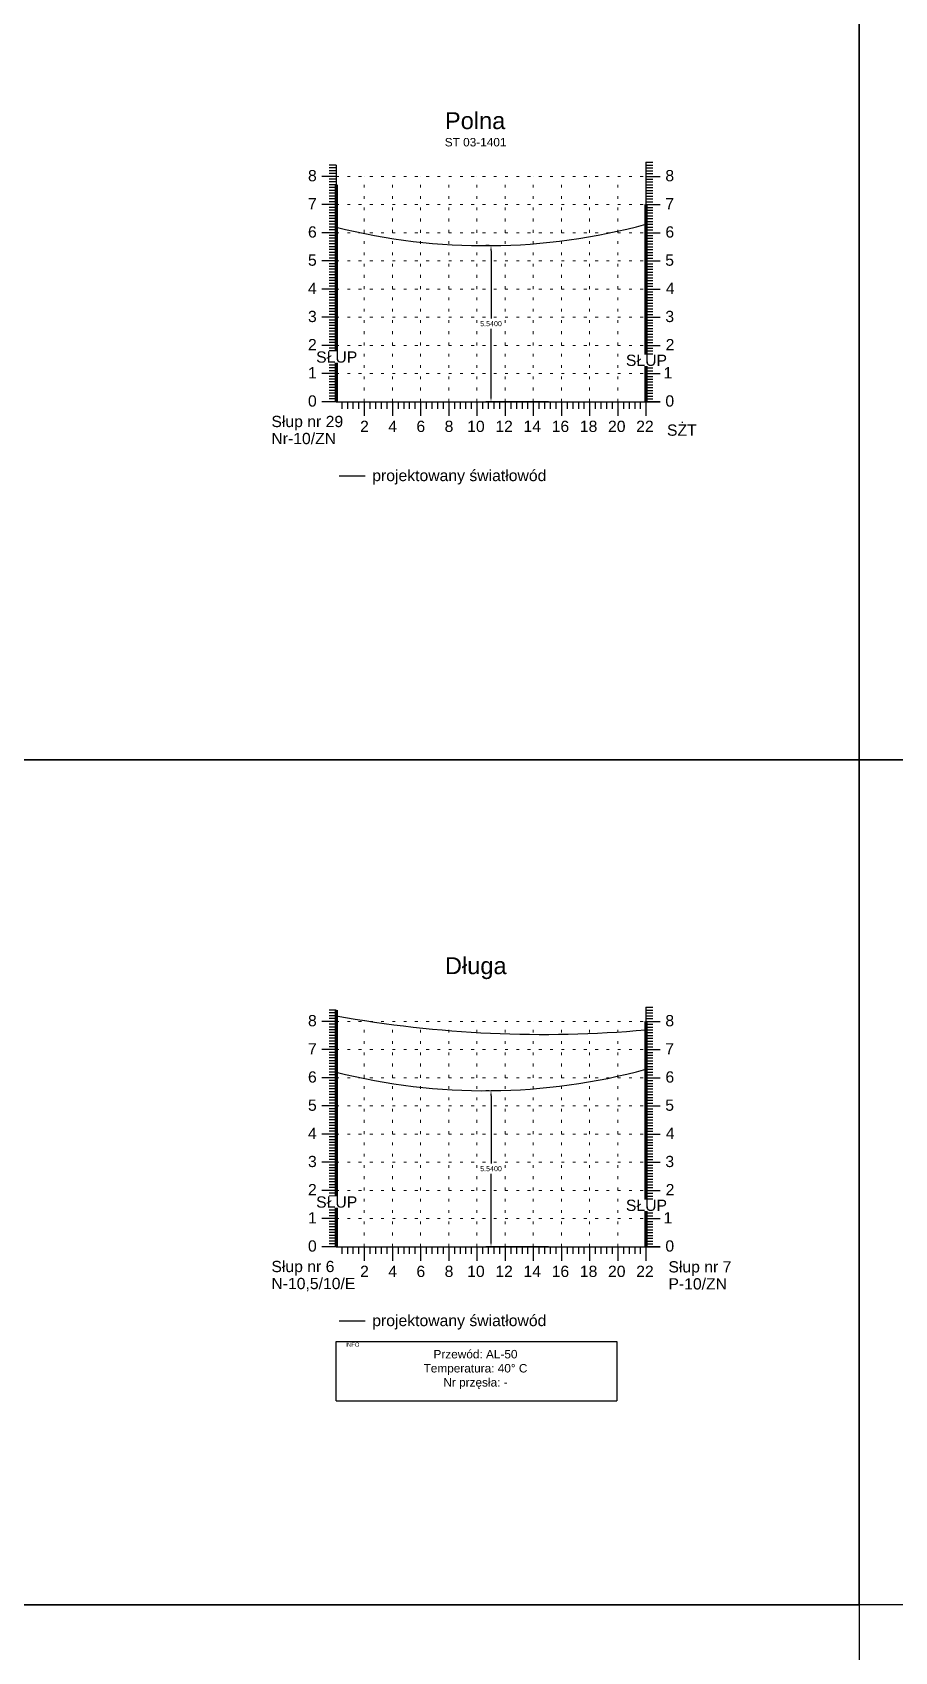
# Model space of a CAD drawing. Header units: metres. Extents: x -155 to 1812, y 681 to 886.
# Drawn here: x 325.2 to 355.8, y 768.9 to 826.4 of the extents above; entities that cross this region are included whole.
import ezdxf

# ---------------------------------------------------------------- set-up
doc = ezdxf.new("R2010")
doc.units = ezdxf.units.M
doc.header["$MEASUREMENT"] = 0
doc.linetypes.add('ACAD_ISO07W100', pattern=[3, 0, -3])
doc.layers.add('ramka', color=7, linetype='Continuous', plot=False)
doc.styles.get("Standard").update_dxf_attribs({"font": 'arial.ttf'})
doc.dimstyles.get("Standard").update_dxf_attribs({"dimtxt": 0.18, "dimasz": 0.18, "dimexe": 0.18, "dimexo": 0.0625, "dimgap": 0.09, "dimtad": 0, "dimtih": 1, "dimtoh": 1, "dimdec": 4, "dimzin": 0, "dimdsep": 46, "dimtxsty": 'Standard', "dimcen": 0.09, "dimadec": 0, "dimazin": 0, "dimtfac": 1, "dimtdec": 4, "dimtofl": 0, "dimtmove": 0, "dimatfit": 3, "dimfxl": 1, "dimtolj": 1, "dimtzin": 0, "dimarcsym": 0})

# ---------------------------------------------------------------- blocks, each defined once
blk = doc.blocks.new('*D358')
at = {"color": 0, "lineweight": -2}
for p, q in [((341.409, 818.78), (341.292, 818.78)), ((341.472, 818.6), (341.472, 816.192)), ((341.472, 813.42), (341.472, 815.828)), ((343.509, 813.24), (341.292, 813.24))]:
    blk.add_line(p, q, dxfattribs=at)
at = {"color": 0}
for points in [[(341.502, 818.6), (341.442, 818.6), (341.472, 818.78)], [(341.442, 813.42), (341.502, 813.42), (341.472, 813.24)]]:
    blk.add_solid(points, dxfattribs=at)
at = {"layer": 'Defpoints', "color": 0}
for p in [(341.472, 818.78), (341.472, 813.24), (343.572, 813.24)]:
    blk.add_point(p, dxfattribs=at)
at = {"color": 0, "lineweight": 25, "insert": (341.472, 816.01), "char_height": 0.18, "attachment_point": 5}
blk.add_mtext('\\A1;5.5400', dxfattribs=at)
blk = doc.blocks.new('*D278')
at = {"color": 0, "lineweight": -2}
for p, q in [((341.409, 788.78), (341.292, 788.78)), ((341.472, 788.6), (341.472, 786.192)), ((341.472, 783.42), (341.472, 785.828)), ((343.509, 783.24), (341.292, 783.24))]:
    blk.add_line(p, q, dxfattribs=at)
at = {"color": 0}
for points in [[(341.502, 788.6), (341.442, 788.6), (341.472, 788.78)], [(341.442, 783.42), (341.502, 783.42), (341.472, 783.24)]]:
    blk.add_solid(points, dxfattribs=at)
at = {"layer": 'Defpoints', "color": 0}
for p in [(341.472, 788.78), (341.472, 783.24), (343.572, 783.24)]:
    blk.add_point(p, dxfattribs=at)
at = {"color": 0, "lineweight": 25, "insert": (341.472, 786.01), "char_height": 0.18, "attachment_point": 5}
blk.add_mtext('\\A1;5.5400', dxfattribs=at)

msp = doc.modelspace()

# ---------------------------------------------------------------- linework, layer by layer
for p, q in [((335.97194, 821.64029), (335.72194, 821.64029)), ((335.97194, 821.64029), (335.72194, 821.64029)), ((335.97194, 821.54029), (335.72194, 821.54029)), ((335.97194, 821.54029), (335.72194, 821.54029)), ((335.97194, 821.64029), (335.97194, 813.24029)), ((346.97194, 821.74029), (346.97194, 813.24029)), ((346.97194, 821.74029), (347.22194, 821.74029)), ((346.97194, 821.74029), (347.22194, 821.74029)), ((346.97194, 821.64029), (347.22194, 821.64029)), ((346.97194, 821.64029), (347.22194, 821.64029)), ((346.97194, 821.54029), (347.22194, 821.54029)), ((346.97194, 821.54029), (347.22194, 821.54029)), ((335.97194, 821.24029), (335.47194, 821.24029)), ((335.97194, 821.24029), (335.47194, 821.24029)), ((335.97194, 821.24029), (335.47194, 821.24029)), ((335.97194, 821.24029), (335.47194, 821.24029)), ((335.97194, 821.44029), (335.72194, 821.44029)), ((335.97194, 821.44029), (335.72194, 821.44029)), ((335.97194, 821.34029), (335.72194, 821.34029)), ((335.97194, 821.34029), (335.72194, 821.34029)), ((335.97194, 821.14029), (335.72194, 821.14029)), ((335.97194, 821.04029), (335.72194, 821.04029)), ((335.97194, 820.94029), (335.72194, 820.94029)), ((346.97194, 821.44029), (347.22194, 821.44029)), ((346.97194, 821.44029), (347.22194, 821.44029)), ((346.97194, 821.34029), (347.22194, 821.34029)), ((346.97194, 821.34029), (347.22194, 821.34029)), ((346.97194, 821.24029), (347.47194, 821.24029)), ((346.97194, 821.24029), (347.47194, 821.24029)), ((346.97194, 821.24029), (347.47194, 821.24029)), ((346.97194, 821.24029), (347.47194, 821.24029)), ((346.97194, 821.14029), (347.22194, 821.14029)), ((346.97194, 821.04029), (347.22194, 821.04029)), ((346.97194, 820.94029), (347.22194, 820.94029)), ((335.97194, 820.84029), (335.72194, 820.84029)), ((335.97194, 820.74029), (335.72194, 820.74029)), ((335.97194, 820.64029), (335.72194, 820.64029)), ((335.97194, 820.54029), (335.72194, 820.54029)), ((335.97194, 820.44029), (335.72194, 820.44029)), ((335.97194, 820.34029), (335.72194, 820.34029)), ((346.97194, 820.84029), (347.22194, 820.84029)), ((346.97194, 820.74029), (347.22194, 820.74029)), ((346.97194, 820.64029), (347.22194, 820.64029)), ((346.97194, 820.54029), (347.22194, 820.54029)), ((346.97194, 820.44029), (347.22194, 820.44029)), ((346.97194, 820.34029), (347.22194, 820.34029)), ((335.97194, 820.24029), (335.47194, 820.24029)), ((335.97194, 820.24029), (335.47194, 820.24029)), ((335.97194, 820.14029), (335.72194, 820.14029)), ((335.97194, 820.04029), (335.72194, 820.04029)), ((335.97194, 819.94029), (335.72194, 819.94029)), ((335.97194, 819.84029), (335.72194, 819.84029)), ((346.97194, 820.24029), (347.47194, 820.24029)), ((346.97194, 820.24029), (347.47194, 820.24029)), ((346.97194, 820.14029), (347.22194, 820.14029)), ((346.97194, 820.04029), (347.22194, 820.04029)), ((346.97194, 819.94029), (347.22194, 819.94029)), ((346.97194, 819.84029), (347.22194, 819.84029)), ((335.97194, 819.24029), (335.47194, 819.24029)), ((335.97194, 819.24029), (335.47194, 819.24029)), ((335.97194, 819.74029), (335.72194, 819.74029)), ((335.97194, 819.64029), (335.72194, 819.64029)), ((335.97194, 819.54029), (335.72194, 819.54029)), ((335.97194, 819.44029), (335.72194, 819.44029)), ((335.97194, 819.34029), (335.72194, 819.34029)), ((346.97194, 819.74029), (347.22194, 819.74029)), ((346.97194, 819.64029), (347.22194, 819.64029)), ((346.97194, 819.54029), (347.22194, 819.54029)), ((346.97194, 819.44029), (347.22194, 819.44029)), ((346.97194, 819.34029), (347.22194, 819.34029)), ((346.97194, 819.24029), (347.47194, 819.24029)), ((346.97194, 819.24029), (347.47194, 819.24029)), ((335.97194, 819.14029), (335.72194, 819.14029)), ((335.97194, 819.04029), (335.72194, 819.04029)), ((335.97194, 818.94029), (335.72194, 818.94029)), ((335.97194, 818.84029), (335.72194, 818.84029)), ((335.97194, 818.74029), (335.72194, 818.74029)), ((335.97194, 818.64029), (335.72194, 818.64029)), ((346.97194, 819.14029), (347.22194, 819.14029)), ((346.97194, 819.04029), (347.22194, 819.04029)), ((346.97194, 818.94029), (347.22194, 818.94029)), ((346.97194, 818.84029), (347.22194, 818.84029)), ((346.97194, 818.74029), (347.22194, 818.74029)), ((346.97194, 818.64029), (347.22194, 818.64029)), ((335.97194, 818.24029), (335.47194, 818.24029)), ((335.97194, 818.24029), (335.47194, 818.24029)), ((335.97194, 818.54029), (335.72194, 818.54029)), ((335.97194, 818.44029), (335.72194, 818.44029)), ((335.97194, 818.34029), (335.72194, 818.34029)), ((335.97194, 818.14029), (335.72194, 818.14029)), ((335.97194, 818.04029), (335.72194, 818.04029)), ((346.97194, 818.54029), (347.22194, 818.54029)), ((346.97194, 818.44029), (347.22194, 818.44029)), ((346.97194, 818.34029), (347.22194, 818.34029)), ((346.97194, 818.24029), (347.47194, 818.24029)), ((346.97194, 818.24029), (347.47194, 818.24029)), ((346.97194, 818.14029), (347.22194, 818.14029)), ((346.97194, 818.04029), (347.22194, 818.04029)), ((335.97194, 817.94029), (335.72194, 817.94029)), ((335.97194, 817.84029), (335.72194, 817.84029)), ((335.97194, 817.74029), (335.72194, 817.74029)), ((335.97194, 817.64029), (335.72194, 817.64029)), ((335.97194, 817.54029), (335.72194, 817.54029)), ((346.97194, 817.94029), (347.22194, 817.94029)), ((346.97194, 817.84029), (347.22194, 817.84029)), ((346.97194, 817.74029), (347.22194, 817.74029)), ((346.97194, 817.64029), (347.22194, 817.64029)), ((346.97194, 817.54029), (347.22194, 817.54029)), ((335.97194, 817.24029), (335.47194, 817.24029)), ((335.97194, 817.24029), (335.47194, 817.24029)), ((335.97194, 817.44029), (335.72194, 817.44029)), ((335.97194, 817.34029), (335.72194, 817.34029)), ((335.97194, 817.14029), (335.72194, 817.14029)), ((335.97194, 817.04029), (335.72194, 817.04029)), ((335.97194, 816.94029), (335.72194, 816.94029)), ((346.97194, 817.44029), (347.22194, 817.44029)), ((346.97194, 817.34029), (347.22194, 817.34029)), ((346.97194, 817.24029), (347.47194, 817.24029)), ((346.97194, 817.24029), (347.47194, 817.24029)), ((346.97194, 817.14029), (347.22194, 817.14029)), ((346.97194, 817.04029), (347.22194, 817.04029)), ((346.97194, 816.94029), (347.22194, 816.94029)), ((335.97194, 816.84029), (335.72194, 816.84029)), ((335.97194, 816.74029), (335.72194, 816.74029)), ((335.97194, 816.64029), (335.72194, 816.64029)), ((335.97194, 816.54029), (335.72194, 816.54029)), ((335.97194, 816.44029), (335.72194, 816.44029)), ((335.97194, 816.34029), (335.72194, 816.34029)), ((346.97194, 816.84029), (347.22194, 816.84029)), ((346.97194, 816.74029), (347.22194, 816.74029)), ((346.97194, 816.64029), (347.22194, 816.64029)), ((346.97194, 816.54029), (347.22194, 816.54029)), ((346.97194, 816.44029), (347.22194, 816.44029)), ((346.97194, 816.34029), (347.22194, 816.34029)), ((335.97194, 816.24029), (335.47194, 816.24029)), ((335.97194, 816.24029), (335.47194, 816.24029)), ((335.97194, 816.14029), (335.72194, 816.14029)), ((335.97194, 816.04029), (335.72194, 816.04029)), ((335.97194, 815.94029), (335.72194, 815.94029)), ((335.97194, 815.84029), (335.72194, 815.84029)), ((335.97194, 815.74029), (335.72194, 815.74029)), ((346.97194, 816.24029), (347.47194, 816.24029)), ((346.97194, 816.24029), (347.47194, 816.24029)), ((346.97194, 816.14029), (347.22194, 816.14029)), ((346.97194, 816.04029), (347.22194, 816.04029)), ((346.97194, 815.94029), (347.22194, 815.94029)), ((346.97194, 815.84029), (347.22194, 815.84029)), ((346.97194, 815.74029), (347.22194, 815.74029)), ((335.97194, 815.24029), (335.47194, 815.24029)), ((335.97194, 815.24029), (335.47194, 815.24029)), ((335.97194, 815.64029), (335.72194, 815.64029)), ((335.97194, 815.54029), (335.72194, 815.54029)), ((335.97194, 815.44029), (335.72194, 815.44029)), ((335.97194, 815.34029), (335.72194, 815.34029)), ((346.97194, 815.64029), (347.22194, 815.64029)), ((346.97194, 815.54029), (347.22194, 815.54029)), ((346.97194, 815.44029), (347.22194, 815.44029)), ((346.97194, 815.34029), (347.22194, 815.34029)), ((346.97194, 815.24029), (347.47194, 815.24029)), ((346.97194, 815.24029), (347.47194, 815.24029)), ((335.97194, 815.14029), (335.72194, 815.14029)), ((335.97194, 815.04029), (335.72194, 815.04029)), ((335.97194, 814.94029), (335.72194, 814.94029)), ((335.97194, 814.84029), (335.72194, 814.84029)), ((335.97194, 814.74029), (335.72194, 814.74029)), ((335.97194, 814.64029), (335.72194, 814.64029)), ((346.97194, 815.14029), (347.22194, 815.14029)), ((346.97194, 815.04029), (347.22194, 815.04029)), ((346.97194, 814.94029), (347.22194, 814.94029)), ((346.97194, 814.84029), (347.22194, 814.84029)), ((346.97194, 814.74029), (347.22194, 814.74029)), ((346.97194, 814.64029), (347.22194, 814.64029)), ((335.97194, 814.24029), (335.47194, 814.24029)), ((335.97194, 814.24029), (335.47194, 814.24029)), ((335.97194, 814.54029), (335.72194, 814.54029)), ((335.97194, 814.44029), (335.72194, 814.44029)), ((335.97194, 814.34029), (335.72194, 814.34029)), ((335.97194, 814.14029), (335.72194, 814.14029)), ((335.97194, 814.04029), (335.72194, 814.04029)), ((346.97194, 814.54029), (347.22194, 814.54029)), ((346.97194, 814.44029), (347.22194, 814.44029)), ((346.97194, 814.34029), (347.22194, 814.34029)), ((346.97194, 814.24029), (347.47194, 814.24029)), ((346.97194, 814.24029), (347.47194, 814.24029)), ((346.97194, 814.14029), (347.22194, 814.14029)), ((346.97194, 814.04029), (347.22194, 814.04029)), ((335.97194, 813.94029), (335.72194, 813.94029)), ((335.97194, 813.84029), (335.72194, 813.84029)), ((335.97194, 813.74029), (335.72194, 813.74029)), ((335.97194, 813.64029), (335.72194, 813.64029)), ((335.97194, 813.54029), (335.72194, 813.54029)), ((335.97194, 813.44029), (335.72194, 813.44029)), ((346.97194, 813.94029), (347.22194, 813.94029)), ((346.97194, 813.84029), (347.22194, 813.84029)), ((346.97194, 813.74029), (347.22194, 813.74029)), ((346.97194, 813.64029), (347.22194, 813.64029)), ((346.97194, 813.54029), (347.22194, 813.54029)), ((346.97194, 813.44029), (347.22194, 813.44029)), ((335.97194, 813.24029), (335.47194, 813.24029)), ((335.97194, 813.34029), (335.72194, 813.34029)), ((335.97194, 813.24029), (335.72194, 813.24029)), ((335.97194, 813.24029), (347.47194, 813.24029)), ((336.17194, 813.24029), (336.17194, 812.99029)), ((336.37194, 813.24029), (336.37194, 812.99029)), ((336.57194, 813.24029), (336.57194, 812.99029)), ((336.77194, 813.24029), (336.77194, 812.99029)), ((336.97194, 813.24029), (336.97194, 812.74029)), ((337.17194, 813.24029), (337.17194, 812.99029)), ((337.37194, 813.24029), (337.37194, 812.99029)), ((337.57194, 813.24029), (337.57194, 812.99029)), ((337.77194, 813.24029), (337.77194, 812.99029)), ((337.97194, 813.24029), (337.97194, 812.74029)), ((338.17194, 813.24029), (338.17194, 812.99029)), ((338.37194, 813.24029), (338.37194, 812.99029)), ((338.57194, 813.24029), (338.57194, 812.99029)), ((338.77194, 813.24029), (338.77194, 812.99029)), ((338.97194, 813.24029), (338.97194, 812.74029)), ((339.17194, 813.24029), (339.17194, 812.99029)), ((339.37194, 813.24029), (339.37194, 812.99029)), ((339.57194, 813.24029), (339.57194, 812.99029)), ((339.77194, 813.24029), (339.77194, 812.99029)), ((339.97194, 813.24029), (339.97194, 812.74029)), ((340.17194, 813.24029), (340.17194, 812.99029)), ((340.37194, 813.24029), (340.37194, 812.99029)), ((340.57194, 813.24029), (340.57194, 812.99029)), ((340.77194, 813.24029), (340.77194, 812.99029)), ((340.97194, 813.24029), (340.97194, 812.74029)), ((341.17194, 813.24029), (341.17194, 812.99029)), ((341.37194, 813.24029), (341.37194, 812.99029)), ((341.57194, 813.24029), (341.57194, 812.99029)), ((341.77194, 813.24029), (341.77194, 812.99029)), ((341.97194, 813.24029), (341.97194, 812.74029)), ((342.17194, 813.24029), (342.17194, 812.99029)), ((342.37194, 813.24029), (342.37194, 812.99029)), ((342.57194, 813.24029), (342.57194, 812.99029)), ((342.77194, 813.24029), (342.77194, 812.99029)), ((342.97194, 813.24029), (342.97194, 812.74029)), ((343.17194, 813.24029), (343.17194, 812.99029)), ((343.37194, 813.24029), (343.37194, 812.99029)), ((343.57194, 813.24029), (343.57194, 812.99029)), ((343.77194, 813.24029), (343.77194, 812.99029)), ((343.97194, 813.24029), (343.97194, 812.74029)), ((344.17194, 813.24029), (344.17194, 812.99029)), ((344.37194, 813.24029), (344.37194, 812.99029)), ((344.57194, 813.24029), (344.57194, 812.99029)), ((344.77194, 813.24029), (344.77194, 812.99029)), ((344.97194, 813.24029), (344.97194, 812.74029)), ((345.17194, 813.24029), (345.17194, 812.99029)), ((345.37194, 813.24029), (345.37194, 812.99029)), ((345.57194, 813.24029), (345.57194, 812.99029)), ((345.77194, 813.24029), (345.77194, 812.99029)), ((345.97194, 813.24029), (345.97194, 812.74029)), ((346.17194, 813.24029), (346.17194, 812.99029)), ((346.37194, 813.24029), (346.37194, 812.99029)), ((346.57194, 813.24029), (346.57194, 812.99029)), ((346.77194, 813.24029), (346.77194, 812.99029)), ((346.97194, 813.34029), (347.22194, 813.34029)), ((346.97194, 813.24029), (346.97194, 812.74029)), ((346.97194, 813.24029), (347.22194, 813.24029)), ((347.47194, 813.24029), (346.97194, 813.24029)), ((335.97194, 791.64029), (335.72194, 791.64029)), ((335.97194, 791.64029), (335.72194, 791.64029)), ((335.97194, 791.64029), (335.97194, 783.24029)), ((346.97194, 791.74029), (346.97194, 783.24029)), ((346.97194, 791.74029), (347.22194, 791.74029)), ((346.97194, 791.74029), (347.22194, 791.74029)), ((346.97194, 791.64029), (347.22194, 791.64029)), ((346.97194, 791.64029), (347.22194, 791.64029)), ((335.97194, 791.24029), (335.47194, 791.24029)), ((335.97194, 791.24029), (335.47194, 791.24029)), ((335.97194, 791.24029), (335.47194, 791.24029)), ((335.97194, 791.24029), (335.47194, 791.24029)), ((335.97194, 791.54029), (335.72194, 791.54029)), ((335.97194, 791.54029), (335.72194, 791.54029)), ((335.97194, 791.44029), (335.72194, 791.44029)), ((335.97194, 791.44029), (335.72194, 791.44029)), ((335.97194, 791.34029), (335.72194, 791.34029)), ((335.97194, 791.34029), (335.72194, 791.34029)), ((335.97194, 791.14029), (335.72194, 791.14029)), ((335.97194, 791.04029), (335.72194, 791.04029)), ((346.97194, 791.54029), (347.22194, 791.54029)), ((346.97194, 791.54029), (347.22194, 791.54029)), ((346.97194, 791.44029), (347.22194, 791.44029)), ((346.97194, 791.44029), (347.22194, 791.44029)), ((346.97194, 791.34029), (347.22194, 791.34029)), ((346.97194, 791.34029), (347.22194, 791.34029)), ((346.97194, 791.24029), (347.47194, 791.24029)), ((346.97194, 791.24029), (347.47194, 791.24029)), ((346.97194, 791.24029), (347.47194, 791.24029)), ((346.97194, 791.24029), (347.47194, 791.24029)), ((346.97194, 791.14029), (347.22194, 791.14029)), ((346.97194, 791.04029), (347.22194, 791.04029)), ((335.97194, 790.94029), (335.72194, 790.94029)), ((335.97194, 790.84029), (335.72194, 790.84029)), ((335.97194, 790.74029), (335.72194, 790.74029)), ((335.97194, 790.64029), (335.72194, 790.64029)), ((335.97194, 790.54029), (335.72194, 790.54029)), ((335.97194, 790.44029), (335.72194, 790.44029)), ((346.97194, 790.94029), (347.22194, 790.94029)), ((346.97194, 790.84029), (347.22194, 790.84029)), ((346.97194, 790.74029), (347.22194, 790.74029)), ((346.97194, 790.64029), (347.22194, 790.64029)), ((346.97194, 790.54029), (347.22194, 790.54029)), ((346.97194, 790.44029), (347.22194, 790.44029)), ((335.97194, 790.24029), (335.47194, 790.24029)), ((335.97194, 790.24029), (335.47194, 790.24029)), ((335.97194, 790.34029), (335.72194, 790.34029)), ((335.97194, 790.14029), (335.72194, 790.14029)), ((335.97194, 790.04029), (335.72194, 790.04029)), ((335.97194, 789.94029), (335.72194, 789.94029)), ((346.97194, 790.34029), (347.22194, 790.34029)), ((346.97194, 790.24029), (347.47194, 790.24029)), ((346.97194, 790.24029), (347.47194, 790.24029)), ((346.97194, 790.14029), (347.22194, 790.14029)), ((346.97194, 790.04029), (347.22194, 790.04029)), ((346.97194, 789.94029), (347.22194, 789.94029)), ((335.97194, 789.84029), (335.72194, 789.84029)), ((335.97194, 789.74029), (335.72194, 789.74029)), ((335.97194, 789.64029), (335.72194, 789.64029)), ((335.97194, 789.54029), (335.72194, 789.54029)), ((335.97194, 789.44029), (335.72194, 789.44029)), ((335.97194, 789.34029), (335.72194, 789.34029)), ((346.97194, 789.84029), (347.22194, 789.84029)), ((346.97194, 789.74029), (347.22194, 789.74029)), ((346.97194, 789.64029), (347.22194, 789.64029)), ((346.97194, 789.54029), (347.22194, 789.54029)), ((346.97194, 789.44029), (347.22194, 789.44029)), ((346.97194, 789.34029), (347.22194, 789.34029)), ((335.97194, 789.24029), (335.47194, 789.24029)), ((335.97194, 789.24029), (335.47194, 789.24029)), ((335.97194, 789.14029), (335.72194, 789.14029)), ((335.97194, 789.04029), (335.72194, 789.04029)), ((335.97194, 788.94029), (335.72194, 788.94029)), ((335.97194, 788.84029), (335.72194, 788.84029)), ((335.97194, 788.74029), (335.72194, 788.74029)), ((346.97194, 789.24029), (347.47194, 789.24029)), ((346.97194, 789.24029), (347.47194, 789.24029)), ((346.97194, 789.14029), (347.22194, 789.14029)), ((346.97194, 789.04029), (347.22194, 789.04029)), ((346.97194, 788.94029), (347.22194, 788.94029)), ((346.97194, 788.84029), (347.22194, 788.84029)), ((346.97194, 788.74029), (347.22194, 788.74029)), ((335.97194, 788.24029), (335.47194, 788.24029)), ((335.97194, 788.24029), (335.47194, 788.24029)), ((335.97194, 788.64029), (335.72194, 788.64029)), ((335.97194, 788.54029), (335.72194, 788.54029)), ((335.97194, 788.44029), (335.72194, 788.44029)), ((335.97194, 788.34029), (335.72194, 788.34029)), ((335.97194, 788.14029), (335.72194, 788.14029)), ((346.97194, 788.64029), (347.22194, 788.64029)), ((346.97194, 788.54029), (347.22194, 788.54029)), ((346.97194, 788.44029), (347.22194, 788.44029)), ((346.97194, 788.34029), (347.22194, 788.34029)), ((346.97194, 788.24029), (347.47194, 788.24029)), ((346.97194, 788.24029), (347.47194, 788.24029)), ((346.97194, 788.14029), (347.22194, 788.14029)), ((335.97194, 788.04029), (335.72194, 788.04029)), ((335.97194, 787.94029), (335.72194, 787.94029)), ((335.97194, 787.84029), (335.72194, 787.84029)), ((335.97194, 787.74029), (335.72194, 787.74029)), ((335.97194, 787.64029), (335.72194, 787.64029)), ((346.97194, 788.04029), (347.22194, 788.04029)), ((346.97194, 787.94029), (347.22194, 787.94029)), ((346.97194, 787.84029), (347.22194, 787.84029)), ((346.97194, 787.74029), (347.22194, 787.74029)), ((346.97194, 787.64029), (347.22194, 787.64029)), ((335.97194, 787.24029), (335.47194, 787.24029)), ((335.97194, 787.24029), (335.47194, 787.24029)), ((335.97194, 787.54029), (335.72194, 787.54029)), ((335.97194, 787.44029), (335.72194, 787.44029)), ((335.97194, 787.34029), (335.72194, 787.34029)), ((335.97194, 787.14029), (335.72194, 787.14029)), ((335.97194, 787.04029), (335.72194, 787.04029)), ((346.97194, 787.54029), (347.22194, 787.54029)), ((346.97194, 787.44029), (347.22194, 787.44029)), ((346.97194, 787.34029), (347.22194, 787.34029)), ((346.97194, 787.24029), (347.47194, 787.24029)), ((346.97194, 787.24029), (347.47194, 787.24029)), ((346.97194, 787.14029), (347.22194, 787.14029)), ((346.97194, 787.04029), (347.22194, 787.04029)), ((335.97194, 786.94029), (335.72194, 786.94029)), ((335.97194, 786.84029), (335.72194, 786.84029)), ((335.97194, 786.74029), (335.72194, 786.74029)), ((335.97194, 786.64029), (335.72194, 786.64029)), ((335.97194, 786.54029), (335.72194, 786.54029)), ((335.97194, 786.44029), (335.72194, 786.44029)), ((346.97194, 786.94029), (347.22194, 786.94029)), ((346.97194, 786.84029), (347.22194, 786.84029)), ((346.97194, 786.74029), (347.22194, 786.74029)), ((346.97194, 786.64029), (347.22194, 786.64029)), ((346.97194, 786.54029), (347.22194, 786.54029)), ((346.97194, 786.44029), (347.22194, 786.44029)), ((335.97194, 786.24029), (335.47194, 786.24029)), ((335.97194, 786.24029), (335.47194, 786.24029)), ((335.97194, 786.34029), (335.72194, 786.34029)), ((335.97194, 786.14029), (335.72194, 786.14029)), ((335.97194, 786.04029), (335.72194, 786.04029)), ((335.97194, 785.94029), (335.72194, 785.94029)), ((335.97194, 785.84029), (335.72194, 785.84029)), ((346.97194, 786.34029), (347.22194, 786.34029)), ((346.97194, 786.24029), (347.47194, 786.24029)), ((346.97194, 786.24029), (347.47194, 786.24029)), ((346.97194, 786.14029), (347.22194, 786.14029)), ((346.97194, 786.04029), (347.22194, 786.04029)), ((346.97194, 785.94029), (347.22194, 785.94029)), ((346.97194, 785.84029), (347.22194, 785.84029)), ((335.97194, 785.74029), (335.72194, 785.74029)), ((335.97194, 785.64029), (335.72194, 785.64029)), ((335.97194, 785.54029), (335.72194, 785.54029)), ((335.97194, 785.44029), (335.72194, 785.44029)), ((335.97194, 785.34029), (335.72194, 785.34029)), ((346.97194, 785.74029), (347.22194, 785.74029)), ((346.97194, 785.64029), (347.22194, 785.64029)), ((346.97194, 785.54029), (347.22194, 785.54029)), ((346.97194, 785.44029), (347.22194, 785.44029)), ((346.97194, 785.34029), (347.22194, 785.34029)), ((335.97194, 785.24029), (335.47194, 785.24029)), ((335.97194, 785.24029), (335.47194, 785.24029)), ((335.97194, 785.14029), (335.72194, 785.14029)), ((335.97194, 785.04029), (335.72194, 785.04029)), ((335.97194, 784.94029), (335.72194, 784.94029)), ((335.97194, 784.84029), (335.72194, 784.84029)), ((335.97194, 784.74029), (335.72194, 784.74029)), ((346.97194, 785.24029), (347.47194, 785.24029)), ((346.97194, 785.24029), (347.47194, 785.24029)), ((346.97194, 785.14029), (347.22194, 785.14029)), ((346.97194, 785.04029), (347.22194, 785.04029)), ((346.97194, 784.94029), (347.22194, 784.94029)), ((346.97194, 784.84029), (347.22194, 784.84029)), ((346.97194, 784.74029), (347.22194, 784.74029)), ((335.97194, 784.24029), (335.47194, 784.24029)), ((335.97194, 784.24029), (335.47194, 784.24029)), ((335.97194, 784.64029), (335.72194, 784.64029)), ((335.97194, 784.54029), (335.72194, 784.54029)), ((335.97194, 784.44029), (335.72194, 784.44029)), ((335.97194, 784.34029), (335.72194, 784.34029)), ((335.97194, 784.14029), (335.72194, 784.14029)), ((346.97194, 784.64029), (347.22194, 784.64029)), ((346.97194, 784.54029), (347.22194, 784.54029)), ((346.97194, 784.44029), (347.22194, 784.44029)), ((346.97194, 784.34029), (347.22194, 784.34029)), ((346.97194, 784.24029), (347.47194, 784.24029)), ((346.97194, 784.24029), (347.47194, 784.24029)), ((346.97194, 784.14029), (347.22194, 784.14029)), ((335.97194, 784.04029), (335.72194, 784.04029)), ((335.97194, 783.94029), (335.72194, 783.94029)), ((335.97194, 783.84029), (335.72194, 783.84029)), ((335.97194, 783.74029), (335.72194, 783.74029)), ((335.97194, 783.64029), (335.72194, 783.64029)), ((335.97194, 783.54029), (335.72194, 783.54029)), ((346.97194, 784.04029), (347.22194, 784.04029)), ((346.97194, 783.94029), (347.22194, 783.94029)), ((346.97194, 783.84029), (347.22194, 783.84029)), ((346.97194, 783.74029), (347.22194, 783.74029)), ((346.97194, 783.64029), (347.22194, 783.64029)), ((346.97194, 783.54029), (347.22194, 783.54029)), ((335.97194, 783.24029), (335.47194, 783.24029)), ((335.97194, 783.44029), (335.72194, 783.44029)), ((335.97194, 783.34029), (335.72194, 783.34029)), ((335.97194, 783.24029), (335.72194, 783.24029)), ((335.97194, 783.24029), (347.47194, 783.24029)), ((336.17194, 783.24029), (336.17194, 782.99029)), ((336.37194, 783.24029), (336.37194, 782.99029)), ((336.57194, 783.24029), (336.57194, 782.99029)), ((336.77194, 783.24029), (336.77194, 782.99029)), ((336.97194, 783.24029), (336.97194, 782.74029)), ((337.17194, 783.24029), (337.17194, 782.99029)), ((337.37194, 783.24029), (337.37194, 782.99029)), ((337.57194, 783.24029), (337.57194, 782.99029)), ((337.77194, 783.24029), (337.77194, 782.99029)), ((337.97194, 783.24029), (337.97194, 782.74029)), ((338.17194, 783.24029), (338.17194, 782.99029)), ((338.37194, 783.24029), (338.37194, 782.99029)), ((338.57194, 783.24029), (338.57194, 782.99029)), ((338.77194, 783.24029), (338.77194, 782.99029)), ((338.97194, 783.24029), (338.97194, 782.74029)), ((339.17194, 783.24029), (339.17194, 782.99029)), ((339.37194, 783.24029), (339.37194, 782.99029)), ((339.57194, 783.24029), (339.57194, 782.99029)), ((339.77194, 783.24029), (339.77194, 782.99029)), ((339.97194, 783.24029), (339.97194, 782.74029)), ((340.17194, 783.24029), (340.17194, 782.99029)), ((340.37194, 783.24029), (340.37194, 782.99029)), ((340.57194, 783.24029), (340.57194, 782.99029)), ((340.77194, 783.24029), (340.77194, 782.99029)), ((340.97194, 783.24029), (340.97194, 782.74029)), ((341.17194, 783.24029), (341.17194, 782.99029)), ((341.37194, 783.24029), (341.37194, 782.99029)), ((341.57194, 783.24029), (341.57194, 782.99029)), ((341.77194, 783.24029), (341.77194, 782.99029)), ((341.97194, 783.24029), (341.97194, 782.74029)), ((342.17194, 783.24029), (342.17194, 782.99029)), ((342.37194, 783.24029), (342.37194, 782.99029)), ((342.57194, 783.24029), (342.57194, 782.99029)), ((342.77194, 783.24029), (342.77194, 782.99029)), ((342.97194, 783.24029), (342.97194, 782.74029)), ((343.17194, 783.24029), (343.17194, 782.99029)), ((343.37194, 783.24029), (343.37194, 782.99029)), ((343.57194, 783.24029), (343.57194, 782.99029)), ((343.77194, 783.24029), (343.77194, 782.99029)), ((343.97194, 783.24029), (343.97194, 782.74029)), ((344.17194, 783.24029), (344.17194, 782.99029)), ((344.37194, 783.24029), (344.37194, 782.99029)), ((344.57194, 783.24029), (344.57194, 782.99029)), ((344.77194, 783.24029), (344.77194, 782.99029)), ((344.97194, 783.24029), (344.97194, 782.74029)), ((345.17194, 783.24029), (345.17194, 782.99029)), ((345.37194, 783.24029), (345.37194, 782.99029)), ((345.57194, 783.24029), (345.57194, 782.99029)), ((345.77194, 783.24029), (345.77194, 782.99029)), ((345.97194, 783.24029), (345.97194, 782.74029)), ((346.17194, 783.24029), (346.17194, 782.99029)), ((346.37194, 783.24029), (346.37194, 782.99029)), ((346.57194, 783.24029), (346.57194, 782.99029)), ((346.77194, 783.24029), (346.77194, 782.99029)), ((346.97194, 783.44029), (347.22194, 783.44029)), ((346.97194, 783.34029), (347.22194, 783.34029)), ((346.97194, 783.24029), (346.97194, 782.74029)), ((346.97194, 783.24029), (347.22194, 783.24029)), ((347.47194, 783.24029), (346.97194, 783.24029))]:
    msp.add_line(p, q)
at = {"linetype": 'ACAD_ISO07W100', "lineweight": 15, "ltscale": 0.1}
for p, q in [((346.97194, 813.24029), (346.97194, 821.74029)), ((335.97194, 821.24029), (346.97194, 821.24029)), ((335.97194, 813.24029), (335.97194, 820.94029)), ((336.97194, 813.24029), (336.97194, 821.24029)), ((337.97194, 813.24029), (337.97194, 821.24029)), ((338.97194, 813.24029), (338.97194, 821.24029)), ((339.97194, 813.24029), (339.97194, 821.24029)), ((340.97194, 813.24029), (340.97194, 821.24029)), ((341.97194, 813.24029), (341.97194, 821.24029)), ((342.97194, 813.24029), (342.97194, 821.24029)), ((343.97194, 813.24029), (343.97194, 821.24029)), ((344.97194, 813.24029), (344.97194, 821.24029)), ((345.97194, 813.24029), (345.97194, 821.24029)), ((346.97194, 813.24029), (346.97194, 821.24029)), ((335.97194, 820.24029), (346.97194, 820.24029)), ((335.97194, 819.24029), (346.97194, 819.24029)), ((335.97194, 818.24029), (346.97194, 818.24029)), ((335.97194, 817.24029), (346.97194, 817.24029)), ((335.97194, 816.24029), (346.97194, 816.24029)), ((335.97194, 815.24029), (346.97194, 815.24029)), ((335.97194, 814.24029), (346.97194, 814.24029)), ((346.97194, 783.24029), (346.97194, 791.74029)), ((335.97194, 791.24029), (346.97194, 791.24029)), ((335.97194, 783.24029), (335.97194, 791.24029)), ((336.97194, 783.24029), (336.97194, 791.24029)), ((337.97194, 783.24029), (337.97194, 791.24029)), ((338.97194, 783.24029), (338.97194, 791.24029)), ((339.97194, 783.24029), (339.97194, 791.24029)), ((340.97194, 783.24029), (340.97194, 791.24029)), ((341.97194, 783.24029), (341.97194, 791.24029)), ((342.97194, 783.24029), (342.97194, 791.24029)), ((343.97194, 783.24029), (343.97194, 791.24029)), ((344.97194, 783.24029), (344.97194, 791.24029)), ((345.97194, 783.24029), (345.97194, 791.24029)), ((346.97194, 783.24029), (346.97194, 791.24029)), ((335.97194, 790.24029), (346.97194, 790.24029)), ((335.97194, 789.24029), (346.97194, 789.24029)), ((335.97194, 788.24029), (346.97194, 788.24029)), ((335.97194, 787.24029), (346.97194, 787.24029)), ((335.97194, 786.24029), (346.97194, 786.24029)), ((335.97194, 785.24029), (346.97194, 785.24029)), ((335.97194, 784.24029), (346.97194, 784.24029))]:
    msp.add_line(p, q, dxfattribs=at)
at = {"lineweight": 100}
for p, q in [((335.97194, 820.94029), (335.97194, 813.24029)), ((346.97194, 820.24029), (346.97194, 813.24029)), ((335.97194, 791.64029), (335.97194, 783.24029)), ((346.97194, 791.24029), (346.97194, 783.24029))]:
    msp.add_line(p, q, dxfattribs=at)
at = {"lineweight": 25}
for p, q in [((346.97194, 813.24029), (347.47194, 813.24029)), ((346.97194, 813.24029), (347.47194, 813.24029)), ((346.97194, 783.24029), (347.47194, 783.24029)), ((346.97194, 783.24029), (347.47194, 783.24029)), ((335.97194, 779.86958), (345.94282, 779.86958)), ((335.97194, 777.76645), (335.97194, 779.86958)), ((345.94282, 779.86958), (345.94282, 777.76645)), ((335.97194, 777.76645), (345.94282, 777.76645))]:
    msp.add_line(p, q, dxfattribs=at)
at = {"color": 3, "lineweight": 25}
for p, q in [((336.07749, 810.61007), (337.00808, 810.61007)), ((336.07749, 780.61007), (337.00808, 780.61007))]:
    msp.add_line(p, q, dxfattribs=at)
at = {"lineweight": 25}
for points in [[(324.54271, 830.52182), (354.54271, 830.52182), (354.54271, 800.52182), (324.54271, 800.52182), (324.54271, 830.52182)], [(354.54271, 830.52182), (384.54271, 830.52182), (384.54271, 800.52182), (354.54271, 800.52182), (354.54271, 830.52182)], [(324.54271, 800.52182), (354.54271, 800.52182), (354.54271, 770.52182), (324.54271, 770.52182), (324.54271, 800.52182)], [(354.54271, 800.52182), (384.54271, 800.52182), (384.54271, 770.52182), (354.54271, 770.52182), (354.54271, 800.52182)], [(324.54271, 770.52182), (354.54271, 770.52182), (354.54271, 740.52182), (324.54271, 740.52182), (324.54271, 770.52182)]]:
    msp.add_lwpolyline(points, dxfattribs=at)
at = {"color": 3, "lineweight": 30}
for centre in [(341.28149, 840.43987), (341.28149, 810.43987)]:
    msp.add_arc(centre, 21.66041, 255.8106696, 285.2310432, dxfattribs=at)
at = {"lineweight": 30}
msp.add_arc((343.3293, 832.05213), 41.27289, 259.7315035, 275.0633721, dxfattribs=at)
at = {"layer": 'ramka'}
for p, q in [((335.97194, 813.24029), (341.47194, 813.24029)), ((335.97194, 783.24029), (341.47194, 783.24029))]:
    msp.add_line(p, q, dxfattribs=at)

# ---------------------------------------------------------------- texts
for s, height, p in [('Polna', 0.6, (339.83597, 822.91715)), ('ST 03-1401', 0.3, (339.83032, 822.30329)), ('8', 0.4, (334.97468, 821.0662)), ('8', 0.4, (347.66033, 821.0662)), ('7', 0.4, (334.97468, 820.0662)), ('7', 0.4, (347.65733, 820.0662)), ('6', 0.4, (334.97468, 819.0662)), ('6', 0.4, (347.66306, 819.0662)), ('5', 0.4, (334.97468, 818.0662)), ('5', 0.4, (347.6576, 818.0662)), ('4', 0.4, (334.97468, 817.0662)), ('4', 0.4, (347.67834, 817.0662)), ('3', 0.4, (334.97468, 816.0662)), ('3', 0.4, (347.66033, 816.0662)), ('2', 0.4, (334.97468, 815.0662)), ('2', 0.4, (347.67152, 815.0662)), ('1', 0.4, (334.97468, 814.0662)), ('1', 0.4, (347.59591, 814.0662)), ('0', 0.4, (334.97468, 813.0662)), ('0', 0.4, (347.66197, 813.0662)), ('Słup nr 29', 0.4, (333.67669, 812.33838)), ('2', 0.4, (336.82513, 812.16461)), ('4', 0.4, (337.82513, 812.16461)), ('6', 0.4, (338.82513, 812.16461)), ('8', 0.4, (339.82513, 812.16461)), ('10', 0.4, (340.62513, 812.16461)), ('12', 0.4, (341.62513, 812.16461)), ('14', 0.4, (342.62513, 812.16461)), ('16', 0.4, (343.62513, 812.16461)), ('18', 0.4, (344.62513, 812.16461)), ('20', 0.4, (345.62513, 812.16461)), ('22', 0.4, (346.62513, 812.16461)), ('SŻT', 0.4, (347.7181, 812.03098)), ('Nr-10/ZN', 0.4, (333.67505, 811.73349)), ('projektowany światłowód', 0.4, (337.25684, 810.42031)), ('Długa', 0.6, (339.83597, 792.91715)), ('8', 0.4, (334.97468, 791.0662)), ('8', 0.4, (347.66033, 791.0662)), ('7', 0.4, (334.97468, 790.0662)), ('7', 0.4, (347.65733, 790.0662)), ('6', 0.4, (334.97468, 789.0662)), ('6', 0.4, (347.66306, 789.0662)), ('5', 0.4, (334.97468, 788.0662)), ('5', 0.4, (347.6576, 788.0662)), ('4', 0.4, (334.97468, 787.0662)), ('4', 0.4, (347.67834, 787.0662)), ('3', 0.4, (334.97468, 786.0662)), ('3', 0.4, (347.66033, 786.0662)), ('2', 0.4, (334.97468, 785.0662)), ('2', 0.4, (347.67152, 785.0662)), ('1', 0.4, (334.97468, 784.0662)), ('1', 0.4, (347.59591, 784.0662)), ('0', 0.4, (334.97468, 783.0662)), ('0', 0.4, (347.66197, 783.0662)), ('Słup nr 6', 0.4, (333.67669, 782.33838)), ('2', 0.4, (336.82513, 782.16461)), ('4', 0.4, (337.82513, 782.16461)), ('6', 0.4, (338.82513, 782.16461)), ('8', 0.4, (339.82513, 782.16461)), ('10', 0.4, (340.62513, 782.16461)), ('12', 0.4, (341.62513, 782.16461)), ('14', 0.4, (342.62513, 782.16461)), ('16', 0.4, (343.62513, 782.16461)), ('18', 0.4, (344.62513, 782.16461)), ('20', 0.4, (345.62513, 782.16461)), ('22', 0.4, (346.62513, 782.16461)), ('Słup nr 7', 0.4, (347.76964, 782.32666)), ('N-10,5/10/E', 0.4, (333.67505, 781.73349)), ('P-10/ZN', 0.4, (347.76964, 781.72178)), ('projektowany światłowód', 0.4, (337.25684, 780.42031))]:
    msp.add_text(s, height=height).set_placement(p)
at = {"lineweight": 25}
msp.add_text('INFO', height=0.15, dxfattribs=at).set_placement((336.29996, 779.68858))
at = {"lineweight": 25, "insert": (340.92108, 778.87964), "char_height": 0.3, "attachment_point": 5}
msp.add_mtext_dynamic_manual_height_columns('\\pxqc;Przewód: AL-50\\PTemperatura: 40%%D C\\PNr przęsła: - ', width=9.8982731, gutter_width=2, heights=[2.4489], dxfattribs=at)

# ---------------------------------------------------------------- dimensions: what is measured, and where the dimension line sits
at = {"lineweight": 25}
for base, p1, p2, picture, middle in [((341.47194, 813.24029), (341.47194, 818.78029), (343.57194, 813.24029), '*D358', (341.47194, 816.01029)), ((341.47194, 783.24029), (341.47194, 788.78029), (343.57194, 783.24029), '*D278', (341.47194, 786.01029))]:
    dim = msp.add_linear_dim(base=base, p1=p1, p2=p2, angle=90, dimstyle='Standard', dxfattribs=at)
    dim.commit()
    dim.dimension.update_dxf_attribs({"geometry": picture, "text_midpoint": middle})

# ---------------------------------------------------------------- next in the draw order: texts
at = {"lineweight": 18, "char_height": 0.4, "attachment_point": 1, "bg_fill": 3, "box_fill_scale": 1, "bg_fill_color": 256, "bg_fill_transparency": 0}
for insert in [(335.26384, 815.0265), (346.26011, 814.90973), (335.26384, 785.0265), (346.26011, 784.90973)]:
    msp.add_mtext_dynamic_manual_height_columns('SŁUP', width=1.5368437, gutter_width=2, heights=[-0.41364], dxfattribs=dict(at, insert=insert))

doc.saveas('drawing.dxf')
